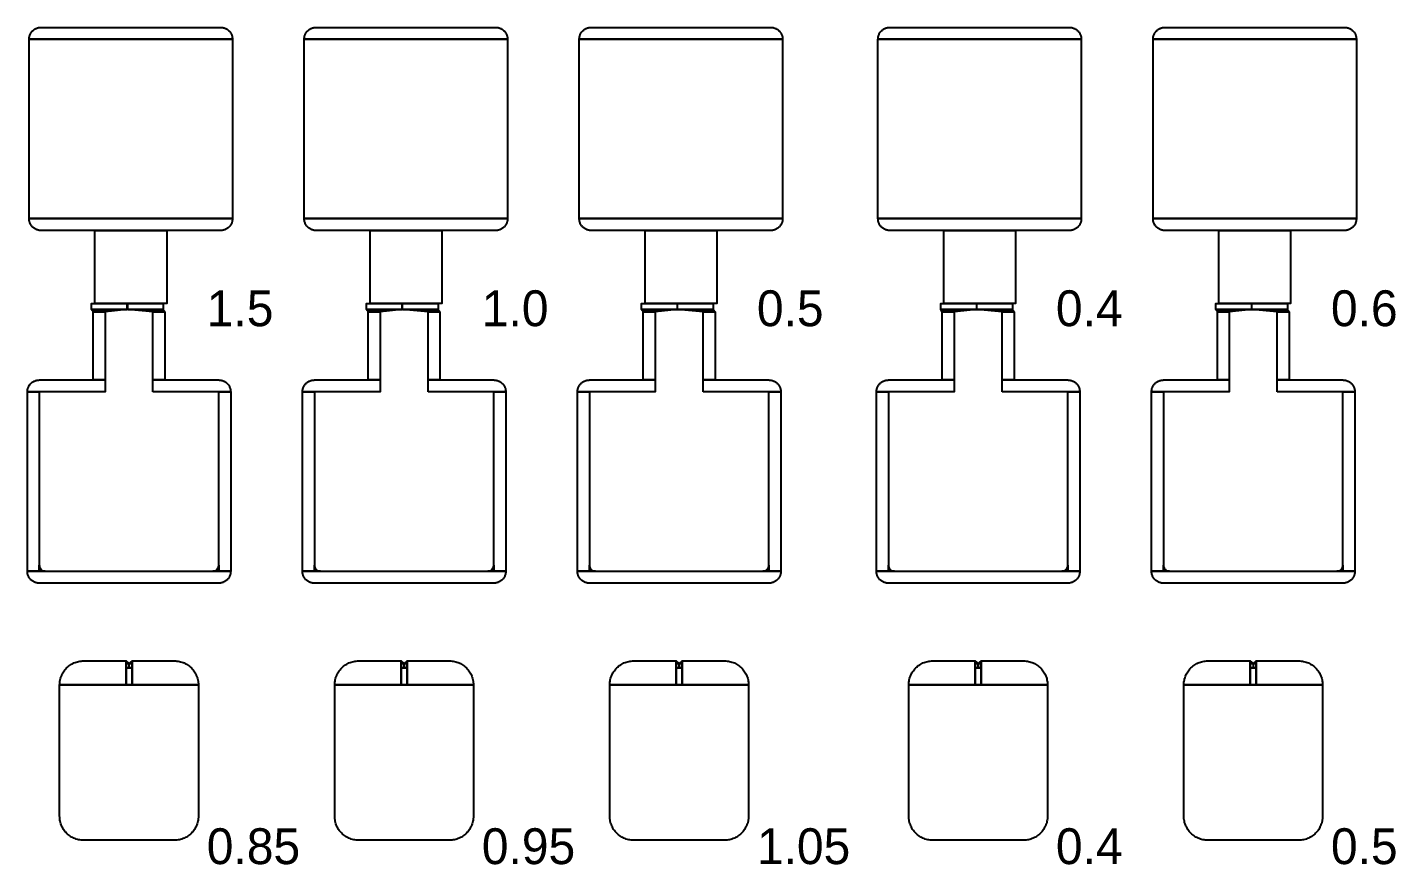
# Model space of a CAD drawing. Extents: x 450 to 6550, y 500 to 6500.
# Drawn here: x 2160 to 4448, y 3559 to 4960 of the extents above; entities that cross this region are included whole.
import ezdxf

# ---------------------------------------------------------------- set-up
doc = ezdxf.new("R2010")
doc.units = 0
doc.layers.add('BASEMETAL', color=3, linetype='CONTINUOUS')
doc.layers.add('MARKERS', color=7, linetype='CONTINUOUS')

msp = doc.modelspace()

# ---------------------------------------------------------------- linework, layer by layer
at = {"layer": 'BASEMETAL'}
for points in [[(2163, 4940), (2163.027, 4941.047), (2163.11, 4942.091), (2163.246, 4943.129), (2163.437, 4944.158), (2163.681, 4945.176), (2163.979, 4946.18), (2164.328, 4947.167), (2164.729, 4948.135), (2165.18, 4949.08), (2165.679, 4950), (2166.227, 4950.893), (2166.82, 4951.756), (2167.457, 4952.586), (2168.137, 4953.383), (2168.858, 4954.142), (2169.617, 4954.863), (2170.414, 4955.543), (2171.244, 4956.18), (2172.107, 4956.773), (2173, 4957.321), (2173.92, 4957.82), (2174.865, 4958.271), (2175.833, 4958.672), (2176.82, 4959.021), (2177.824, 4959.319), (2178.842, 4959.563), (2179.871, 4959.754), (2180.909, 4959.89), (2181.953, 4959.973), (2183, 4960), (2483, 4960), (2484.047, 4959.973), (2485.091, 4959.89), (2486.129, 4959.754), (2487.158, 4959.563), (2488.176, 4959.319), (2489.18, 4959.021), (2490.167, 4958.672), (2491.135, 4958.271), (2492.08, 4957.82), (2493, 4957.321), (2493.893, 4956.773), (2494.756, 4956.18), (2495.586, 4955.543), (2496.383, 4954.863), (2497.142, 4954.142), (2497.863, 4953.383), (2498.543, 4952.586), (2499.18, 4951.756), (2499.773, 4950.893), (2500.321, 4950), (2500.82, 4949.08), (2501.271, 4948.135), (2501.672, 4947.167), (2502.021, 4946.18), (2502.319, 4945.176), (2502.563, 4944.158), (2502.754, 4943.129), (2502.89, 4942.091), (2502.973, 4941.047), (2503, 4940)], [(2623, 4940), (2623.027, 4941.047), (2623.11, 4942.091), (2623.246, 4943.129), (2623.437, 4944.158), (2623.681, 4945.176), (2623.979, 4946.18), (2624.328, 4947.167), (2624.729, 4948.135), (2625.18, 4949.08), (2625.679, 4950), (2626.227, 4950.893), (2626.82, 4951.756), (2627.457, 4952.586), (2628.137, 4953.383), (2628.858, 4954.142), (2629.617, 4954.863), (2630.414, 4955.543), (2631.244, 4956.18), (2632.107, 4956.773), (2633, 4957.321), (2633.92, 4957.82), (2634.865, 4958.271), (2635.833, 4958.672), (2636.82, 4959.021), (2637.824, 4959.319), (2638.842, 4959.563), (2639.871, 4959.754), (2640.909, 4959.89), (2641.953, 4959.973), (2643, 4960), (2943, 4960), (2944.047, 4959.973), (2945.091, 4959.89), (2946.129, 4959.754), (2947.158, 4959.563), (2948.176, 4959.319), (2949.18, 4959.021), (2950.167, 4958.672), (2951.135, 4958.271), (2952.08, 4957.82), (2953, 4957.321), (2953.893, 4956.773), (2954.756, 4956.18), (2955.586, 4955.543), (2956.383, 4954.863), (2957.142, 4954.142), (2957.863, 4953.383), (2958.543, 4952.586), (2959.18, 4951.756), (2959.773, 4950.893), (2960.321, 4950), (2960.82, 4949.08), (2961.271, 4948.135), (2961.672, 4947.167), (2962.021, 4946.18), (2962.319, 4945.176), (2962.563, 4944.158), (2962.754, 4943.129), (2962.89, 4942.091), (2962.973, 4941.047), (2963, 4940)], [(3083, 4940), (3083.027, 4941.047), (3083.11, 4942.091), (3083.246, 4943.129), (3083.437, 4944.158), (3083.681, 4945.176), (3083.979, 4946.18), (3084.328, 4947.167), (3084.729, 4948.135), (3085.18, 4949.08), (3085.679, 4950), (3086.227, 4950.893), (3086.82, 4951.756), (3087.457, 4952.586), (3088.137, 4953.383), (3088.858, 4954.142), (3089.617, 4954.863), (3090.414, 4955.543), (3091.244, 4956.18), (3092.107, 4956.773), (3093, 4957.321), (3093.92, 4957.82), (3094.865, 4958.271), (3095.833, 4958.672), (3096.82, 4959.021), (3097.824, 4959.319), (3098.842, 4959.563), (3099.871, 4959.754), (3100.909, 4959.89), (3101.953, 4959.973), (3103, 4960), (3403, 4960), (3404.047, 4959.973), (3405.091, 4959.89), (3406.129, 4959.754), (3407.158, 4959.563), (3408.176, 4959.319), (3409.18, 4959.021), (3410.167, 4958.672), (3411.135, 4958.271), (3412.08, 4957.82), (3413, 4957.321), (3413.893, 4956.773), (3414.756, 4956.18), (3415.586, 4955.543), (3416.383, 4954.863), (3417.142, 4954.142), (3417.863, 4953.383), (3418.543, 4952.586), (3419.18, 4951.756), (3419.773, 4950.893), (3420.321, 4950), (3420.82, 4949.08), (3421.271, 4948.135), (3421.672, 4947.167), (3422.021, 4946.18), (3422.319, 4945.176), (3422.563, 4944.158), (3422.754, 4943.129), (3422.89, 4942.091), (3422.973, 4941.047), (3423, 4940)], [(3582.5, 4940), (3582.527, 4941.047), (3582.61, 4942.091), (3582.746, 4943.129), (3582.937, 4944.158), (3583.181, 4945.176), (3583.479, 4946.18), (3583.828, 4947.167), (3584.229, 4948.135), (3584.68, 4949.08), (3585.179, 4950), (3585.727, 4950.893), (3586.32, 4951.756), (3586.957, 4952.586), (3587.637, 4953.383), (3588.358, 4954.142), (3589.117, 4954.863), (3589.914, 4955.543), (3590.744, 4956.18), (3591.607, 4956.773), (3592.5, 4957.321), (3593.42, 4957.82), (3594.365, 4958.271), (3595.333, 4958.672), (3596.32, 4959.021), (3597.324, 4959.319), (3598.342, 4959.563), (3599.371, 4959.754), (3600.409, 4959.89), (3601.453, 4959.973), (3602.5, 4960), (3902.5, 4960), (3903.547, 4959.973), (3904.591, 4959.89), (3905.629, 4959.754), (3906.658, 4959.563), (3907.676, 4959.319), (3908.68, 4959.021), (3909.667, 4958.672), (3910.635, 4958.271), (3911.58, 4957.82), (3912.5, 4957.321), (3913.393, 4956.773), (3914.256, 4956.18), (3915.086, 4955.543), (3915.883, 4954.863), (3916.642, 4954.142), (3917.363, 4953.383), (3918.043, 4952.586), (3918.68, 4951.756), (3919.273, 4950.893), (3919.821, 4950), (3920.32, 4949.08), (3920.771, 4948.135), (3921.172, 4947.167), (3921.521, 4946.18), (3921.819, 4945.176), (3922.063, 4944.158), (3922.254, 4943.129), (3922.39, 4942.091), (3922.473, 4941.047), (3922.5, 4940)], [(4042.5, 4940), (4042.527, 4941.047), (4042.61, 4942.091), (4042.746, 4943.129), (4042.937, 4944.158), (4043.181, 4945.176), (4043.479, 4946.18), (4043.828, 4947.167), (4044.229, 4948.135), (4044.68, 4949.08), (4045.179, 4950), (4045.727, 4950.893), (4046.32, 4951.756), (4046.957, 4952.586), (4047.637, 4953.383), (4048.358, 4954.142), (4049.117, 4954.863), (4049.914, 4955.543), (4050.744, 4956.18), (4051.607, 4956.773), (4052.5, 4957.321), (4053.42, 4957.82), (4054.365, 4958.271), (4055.333, 4958.672), (4056.32, 4959.021), (4057.324, 4959.319), (4058.342, 4959.563), (4059.371, 4959.754), (4060.409, 4959.89), (4061.453, 4959.973), (4062.5, 4960), (4362.5, 4960), (4363.547, 4959.973), (4364.591, 4959.89), (4365.629, 4959.754), (4366.658, 4959.563), (4367.676, 4959.319), (4368.68, 4959.021), (4369.667, 4958.672), (4370.635, 4958.271), (4371.58, 4957.82), (4372.5, 4957.321), (4373.393, 4956.773), (4374.256, 4956.18), (4375.086, 4955.543), (4375.883, 4954.863), (4376.642, 4954.142), (4377.363, 4953.383), (4378.043, 4952.586), (4378.68, 4951.756), (4379.273, 4950.893), (4379.821, 4950), (4380.32, 4949.08), (4380.771, 4948.135), (4381.172, 4947.167), (4381.521, 4946.18), (4381.819, 4945.176), (4382.063, 4944.158), (4382.254, 4943.129), (4382.39, 4942.091), (4382.473, 4941.047), (4382.5, 4940)], [(2163, 4640), (2163, 4940), (2503, 4940), (2503, 4640)], [(2623, 4640), (2623, 4940), (2963, 4940), (2963, 4640)], [(3083, 4640), (3083, 4940), (3423, 4940), (3423, 4640)], [(3582.5, 4640), (3582.5, 4940), (3922.5, 4940), (3922.5, 4640)], [(4042.5, 4640), (4042.5, 4940), (4382.5, 4940), (4382.5, 4640)], [(2183, 4620), (2181.953, 4620.027), (2180.909, 4620.11), (2179.871, 4620.246), (2178.842, 4620.437), (2177.824, 4620.681), (2176.82, 4620.979), (2175.833, 4621.328), (2174.865, 4621.729), (2173.92, 4622.18), (2173, 4622.679), (2172.107, 4623.227), (2171.244, 4623.82), (2170.414, 4624.457), (2169.617, 4625.137), (2168.858, 4625.858), (2168.137, 4626.617), (2167.457, 4627.414), (2166.82, 4628.244), (2166.227, 4629.107), (2165.679, 4630), (2165.18, 4630.92), (2164.729, 4631.865), (2164.328, 4632.833), (2163.979, 4633.82), (2163.681, 4634.824), (2163.437, 4635.842), (2163.246, 4636.871), (2163.11, 4637.909), (2163.027, 4638.953), (2163, 4640), (2503, 4640), (2502.973, 4638.953), (2502.89, 4637.909), (2502.754, 4636.871), (2502.563, 4635.842), (2502.319, 4634.824), (2502.021, 4633.82), (2501.672, 4632.833), (2501.271, 4631.865), (2500.82, 4630.92), (2500.321, 4630), (2499.773, 4629.107), (2499.18, 4628.244), (2498.543, 4627.414), (2497.863, 4626.617), (2497.142, 4625.858), (2496.383, 4625.137), (2495.586, 4624.457), (2494.756, 4623.82), (2493.893, 4623.227), (2493, 4622.679), (2492.08, 4622.18), (2491.135, 4621.729), (2490.167, 4621.328), (2489.18, 4620.979), (2488.176, 4620.681), (2487.158, 4620.437), (2486.129, 4620.246), (2485.091, 4620.11), (2484.047, 4620.027), (2483, 4620)], [(2643, 4620), (2641.953, 4620.027), (2640.909, 4620.11), (2639.871, 4620.246), (2638.842, 4620.437), (2637.824, 4620.681), (2636.82, 4620.979), (2635.833, 4621.328), (2634.865, 4621.729), (2633.92, 4622.18), (2633, 4622.679), (2632.107, 4623.227), (2631.244, 4623.82), (2630.414, 4624.457), (2629.617, 4625.137), (2628.858, 4625.858), (2628.137, 4626.617), (2627.457, 4627.414), (2626.82, 4628.244), (2626.227, 4629.107), (2625.679, 4630), (2625.18, 4630.92), (2624.729, 4631.865), (2624.328, 4632.833), (2623.979, 4633.82), (2623.681, 4634.824), (2623.437, 4635.842), (2623.246, 4636.871), (2623.11, 4637.909), (2623.027, 4638.953), (2623, 4640), (2963, 4640), (2962.973, 4638.953), (2962.89, 4637.909), (2962.754, 4636.871), (2962.563, 4635.842), (2962.319, 4634.824), (2962.021, 4633.82), (2961.672, 4632.833), (2961.271, 4631.865), (2960.82, 4630.92), (2960.321, 4630), (2959.773, 4629.107), (2959.18, 4628.244), (2958.543, 4627.414), (2957.863, 4626.617), (2957.142, 4625.858), (2956.383, 4625.137), (2955.586, 4624.457), (2954.756, 4623.82), (2953.893, 4623.227), (2953, 4622.679), (2952.08, 4622.18), (2951.135, 4621.729), (2950.167, 4621.328), (2949.18, 4620.979), (2948.176, 4620.681), (2947.158, 4620.437), (2946.129, 4620.246), (2945.091, 4620.11), (2944.047, 4620.027), (2943, 4620)], [(3103, 4620), (3101.953, 4620.027), (3100.909, 4620.11), (3099.871, 4620.246), (3098.842, 4620.437), (3097.824, 4620.681), (3096.82, 4620.979), (3095.833, 4621.328), (3094.865, 4621.729), (3093.92, 4622.18), (3093, 4622.679), (3092.107, 4623.227), (3091.244, 4623.82), (3090.414, 4624.457), (3089.617, 4625.137), (3088.858, 4625.858), (3088.137, 4626.617), (3087.457, 4627.414), (3086.82, 4628.244), (3086.227, 4629.107), (3085.679, 4630), (3085.18, 4630.92), (3084.729, 4631.865), (3084.328, 4632.833), (3083.979, 4633.82), (3083.681, 4634.824), (3083.437, 4635.842), (3083.246, 4636.871), (3083.11, 4637.909), (3083.027, 4638.953), (3083, 4640), (3423, 4640), (3422.973, 4638.953), (3422.89, 4637.909), (3422.754, 4636.871), (3422.563, 4635.842), (3422.319, 4634.824), (3422.021, 4633.82), (3421.672, 4632.833), (3421.271, 4631.865), (3420.82, 4630.92), (3420.321, 4630), (3419.773, 4629.107), (3419.18, 4628.244), (3418.543, 4627.414), (3417.863, 4626.617), (3417.142, 4625.858), (3416.383, 4625.137), (3415.586, 4624.457), (3414.756, 4623.82), (3413.893, 4623.227), (3413, 4622.679), (3412.08, 4622.18), (3411.135, 4621.729), (3410.167, 4621.328), (3409.18, 4620.979), (3408.176, 4620.681), (3407.158, 4620.437), (3406.129, 4620.246), (3405.091, 4620.11), (3404.047, 4620.027), (3403, 4620)], [(3602.5, 4620), (3601.453, 4620.027), (3600.409, 4620.11), (3599.371, 4620.246), (3598.342, 4620.437), (3597.324, 4620.681), (3596.32, 4620.979), (3595.333, 4621.328), (3594.365, 4621.729), (3593.42, 4622.18), (3592.5, 4622.679), (3591.607, 4623.227), (3590.744, 4623.82), (3589.914, 4624.457), (3589.117, 4625.137), (3588.358, 4625.858), (3587.637, 4626.617), (3586.957, 4627.414), (3586.32, 4628.244), (3585.727, 4629.107), (3585.179, 4630), (3584.68, 4630.92), (3584.229, 4631.865), (3583.828, 4632.833), (3583.479, 4633.82), (3583.181, 4634.824), (3582.937, 4635.842), (3582.746, 4636.871), (3582.61, 4637.909), (3582.527, 4638.953), (3582.5, 4640), (3922.5, 4640), (3922.473, 4638.953), (3922.39, 4637.909), (3922.254, 4636.871), (3922.063, 4635.842), (3921.819, 4634.824), (3921.521, 4633.82), (3921.172, 4632.833), (3920.771, 4631.865), (3920.32, 4630.92), (3919.821, 4630), (3919.273, 4629.107), (3918.68, 4628.244), (3918.043, 4627.414), (3917.363, 4626.617), (3916.642, 4625.858), (3915.883, 4625.137), (3915.086, 4624.457), (3914.256, 4623.82), (3913.393, 4623.227), (3912.5, 4622.679), (3911.58, 4622.18), (3910.635, 4621.729), (3909.667, 4621.328), (3908.68, 4620.979), (3907.676, 4620.681), (3906.658, 4620.437), (3905.629, 4620.246), (3904.591, 4620.11), (3903.547, 4620.027), (3902.5, 4620)], [(4062.5, 4620), (4061.453, 4620.027), (4060.409, 4620.11), (4059.371, 4620.246), (4058.342, 4620.437), (4057.324, 4620.681), (4056.32, 4620.979), (4055.333, 4621.328), (4054.365, 4621.729), (4053.42, 4622.18), (4052.5, 4622.679), (4051.607, 4623.227), (4050.744, 4623.82), (4049.914, 4624.457), (4049.117, 4625.137), (4048.358, 4625.858), (4047.637, 4626.617), (4046.957, 4627.414), (4046.32, 4628.244), (4045.727, 4629.107), (4045.179, 4630), (4044.68, 4630.92), (4044.229, 4631.865), (4043.828, 4632.833), (4043.479, 4633.82), (4043.181, 4634.824), (4042.937, 4635.842), (4042.746, 4636.871), (4042.61, 4637.909), (4042.527, 4638.953), (4042.5, 4640), (4382.5, 4640), (4382.473, 4638.953), (4382.39, 4637.909), (4382.254, 4636.871), (4382.063, 4635.842), (4381.819, 4634.824), (4381.521, 4633.82), (4381.172, 4632.833), (4380.771, 4631.865), (4380.32, 4630.92), (4379.821, 4630), (4379.273, 4629.107), (4378.68, 4628.244), (4378.043, 4627.414), (4377.363, 4626.617), (4376.642, 4625.858), (4375.883, 4625.137), (4375.086, 4624.457), (4374.256, 4623.82), (4373.393, 4623.227), (4372.5, 4622.679), (4371.58, 4622.18), (4370.635, 4621.729), (4369.667, 4621.328), (4368.68, 4620.979), (4367.676, 4620.681), (4366.658, 4620.437), (4365.629, 4620.246), (4364.591, 4620.11), (4363.547, 4620.027), (4362.5, 4620)], [(2273, 4498), (2273, 4620), (2393, 4620), (2393, 4498)], [(2733, 4498), (2733, 4620), (2853, 4620), (2853, 4498)], [(3193, 4498), (3193, 4620), (3313, 4620), (3313, 4498)], [(3692.5, 4498), (3692.5, 4620), (3812.5, 4620), (3812.5, 4498)], [(4152.5, 4498), (4152.5, 4620), (4272.5, 4620), (4272.5, 4498)], [(2267, 4488), (2267, 4498), (2326.25, 4498), (2326.25, 4488)], [(2270, 4484), (2267, 4488), (2326.25, 4488), (2290, 4484)], [(2327.75, 4488), (2327.75, 4498), (2387, 4498), (2387, 4488)], [(2370, 4484), (2327.75, 4488), (2387, 4488), (2390, 4484)], [(2727, 4488), (2727, 4498), (2786.5, 4498), (2786.5, 4488)], [(2730, 4484), (2727, 4488), (2786.5, 4488), (2750, 4484)], [(2787.5, 4488), (2787.5, 4498), (2847, 4498), (2847, 4488)], [(2830, 4484), (2787.5, 4488), (2847, 4488), (2850, 4484)], [(3187, 4488), (3187, 4498), (3246.75, 4498), (3246.75, 4488)], [(3190, 4484), (3187, 4488), (3246.75, 4488), (3210, 4484)], [(3247.25, 4488), (3247.25, 4498), (3307, 4498), (3307, 4488)], [(3290, 4484), (3247.25, 4488), (3307, 4488), (3310, 4484)], [(3687.5, 4488), (3687.5, 4498), (3747.3, 4498), (3747.3, 4488)], [(3690, 4484), (3687.5, 4488), (3747.3, 4488), (3710, 4484)], [(3747.7, 4488), (3747.7, 4498), (3807.5, 4498), (3807.5, 4488)], [(3790, 4484), (3747.7, 4488), (3807.5, 4488), (3810, 4484)], [(4147.5, 4488), (4147.5, 4498), (4207.2, 4498), (4207.2, 4488)], [(4150, 4484), (4147.5, 4488), (4207.2, 4488), (4170, 4484)], [(4207.8, 4488), (4207.8, 4498), (4267.5, 4498), (4267.5, 4488)], [(4250, 4484), (4207.8, 4488), (4267.5, 4488), (4270, 4484)], [(2270, 4370), (2270, 4484), (2290, 4484), (2290, 4370)], [(2370, 4370), (2370, 4484), (2390, 4484), (2390, 4370)], [(2730, 4370), (2730, 4484), (2750, 4484), (2750, 4370)], [(2830, 4370), (2830, 4484), (2850, 4484), (2850, 4370)], [(3190, 4370), (3190, 4484), (3210, 4484), (3210, 4370)], [(3290, 4370), (3290, 4484), (3310, 4484), (3310, 4370)], [(3690, 4370), (3690, 4484), (3710, 4484), (3710, 4370)], [(3790, 4370), (3790, 4484), (3810, 4484), (3810, 4370)], [(4150, 4370), (4150, 4484), (4170, 4484), (4170, 4370)], [(4250, 4370), (4250, 4484), (4270, 4484), (4270, 4370)], [(2160, 4350), (2160.027, 4351.047), (2160.11, 4352.091), (2160.246, 4353.129), (2160.437, 4354.158), (2160.681, 4355.176), (2160.979, 4356.18), (2161.328, 4357.167), (2161.729, 4358.135), (2162.18, 4359.08), (2162.679, 4360), (2163.227, 4360.893), (2163.82, 4361.756), (2164.457, 4362.586), (2165.137, 4363.383), (2165.858, 4364.142), (2166.617, 4364.863), (2167.414, 4365.543), (2168.244, 4366.18), (2169.107, 4366.773), (2170, 4367.321), (2170.92, 4367.82), (2171.865, 4368.271), (2172.833, 4368.672), (2173.82, 4369.021), (2174.824, 4369.319), (2175.842, 4369.563), (2176.871, 4369.754), (2177.909, 4369.89), (2178.953, 4369.973), (2180, 4370), (2290, 4370), (2290, 4350)], [(2160, 4050), (2160, 4350), (2180, 4350), (2180, 4050)], [(2370, 4350), (2370, 4370), (2480, 4370), (2481.047, 4369.973), (2482.091, 4369.89), (2483.129, 4369.754), (2484.158, 4369.563), (2485.176, 4369.319), (2486.18, 4369.021), (2487.167, 4368.672), (2488.135, 4368.271), (2489.08, 4367.82), (2490, 4367.321), (2490.893, 4366.773), (2491.756, 4366.18), (2492.586, 4365.543), (2493.383, 4364.863), (2494.142, 4364.142), (2494.863, 4363.383), (2495.543, 4362.586), (2496.18, 4361.756), (2496.773, 4360.893), (2497.321, 4360), (2497.82, 4359.08), (2498.271, 4358.135), (2498.672, 4357.167), (2499.021, 4356.18), (2499.319, 4355.176), (2499.563, 4354.158), (2499.754, 4353.129), (2499.89, 4352.091), (2499.973, 4351.047), (2500, 4350)], [(2480, 4050), (2480, 4350), (2500, 4350), (2500, 4050)], [(2620, 4350), (2620.027, 4351.047), (2620.11, 4352.091), (2620.246, 4353.129), (2620.437, 4354.158), (2620.681, 4355.176), (2620.979, 4356.18), (2621.328, 4357.167), (2621.729, 4358.135), (2622.18, 4359.08), (2622.679, 4360), (2623.227, 4360.893), (2623.82, 4361.756), (2624.457, 4362.586), (2625.137, 4363.383), (2625.858, 4364.142), (2626.617, 4364.863), (2627.414, 4365.543), (2628.244, 4366.18), (2629.107, 4366.773), (2630, 4367.321), (2630.92, 4367.82), (2631.865, 4368.271), (2632.833, 4368.672), (2633.82, 4369.021), (2634.824, 4369.319), (2635.842, 4369.563), (2636.871, 4369.754), (2637.909, 4369.89), (2638.953, 4369.973), (2640, 4370), (2750, 4370), (2750, 4350)], [(2620, 4050), (2620, 4350), (2640, 4350), (2640, 4050)], [(2830, 4350), (2830, 4370), (2940, 4370), (2941.047, 4369.973), (2942.091, 4369.89), (2943.129, 4369.754), (2944.158, 4369.563), (2945.176, 4369.319), (2946.18, 4369.021), (2947.167, 4368.672), (2948.135, 4368.271), (2949.08, 4367.82), (2950, 4367.321), (2950.893, 4366.773), (2951.756, 4366.18), (2952.586, 4365.543), (2953.383, 4364.863), (2954.142, 4364.142), (2954.863, 4363.383), (2955.543, 4362.586), (2956.18, 4361.756), (2956.773, 4360.893), (2957.321, 4360), (2957.82, 4359.08), (2958.271, 4358.135), (2958.672, 4357.167), (2959.021, 4356.18), (2959.319, 4355.176), (2959.563, 4354.158), (2959.754, 4353.129), (2959.89, 4352.091), (2959.973, 4351.047), (2960, 4350)], [(2940, 4050), (2940, 4350), (2960, 4350), (2960, 4050)], [(3080, 4350), (3080.027, 4351.047), (3080.11, 4352.091), (3080.246, 4353.129), (3080.437, 4354.158), (3080.681, 4355.176), (3080.979, 4356.18), (3081.328, 4357.167), (3081.729, 4358.135), (3082.18, 4359.08), (3082.679, 4360), (3083.227, 4360.893), (3083.82, 4361.756), (3084.457, 4362.586), (3085.137, 4363.383), (3085.858, 4364.142), (3086.617, 4364.863), (3087.414, 4365.543), (3088.244, 4366.18), (3089.107, 4366.773), (3090, 4367.321), (3090.92, 4367.82), (3091.865, 4368.271), (3092.833, 4368.672), (3093.82, 4369.021), (3094.824, 4369.319), (3095.842, 4369.563), (3096.871, 4369.754), (3097.909, 4369.89), (3098.953, 4369.973), (3100, 4370), (3210, 4370), (3210, 4350)], [(3080, 4050), (3080, 4350), (3100, 4350), (3100, 4050)], [(3290, 4350), (3290, 4370), (3400, 4370), (3401.047, 4369.973), (3402.091, 4369.89), (3403.129, 4369.754), (3404.158, 4369.563), (3405.176, 4369.319), (3406.18, 4369.021), (3407.167, 4368.672), (3408.135, 4368.271), (3409.08, 4367.82), (3410, 4367.321), (3410.893, 4366.773), (3411.756, 4366.18), (3412.586, 4365.543), (3413.383, 4364.863), (3414.142, 4364.142), (3414.863, 4363.383), (3415.543, 4362.586), (3416.18, 4361.756), (3416.773, 4360.893), (3417.321, 4360), (3417.82, 4359.08), (3418.271, 4358.135), (3418.672, 4357.167), (3419.021, 4356.18), (3419.319, 4355.176), (3419.563, 4354.158), (3419.754, 4353.129), (3419.89, 4352.091), (3419.973, 4351.047), (3420, 4350)], [(3400, 4050), (3400, 4350), (3420, 4350), (3420, 4050)], [(3580, 4350), (3580.027, 4351.047), (3580.11, 4352.091), (3580.246, 4353.129), (3580.437, 4354.158), (3580.681, 4355.176), (3580.979, 4356.18), (3581.328, 4357.167), (3581.729, 4358.135), (3582.18, 4359.08), (3582.679, 4360), (3583.227, 4360.893), (3583.82, 4361.756), (3584.457, 4362.586), (3585.137, 4363.383), (3585.858, 4364.142), (3586.617, 4364.863), (3587.414, 4365.543), (3588.244, 4366.18), (3589.107, 4366.773), (3590, 4367.321), (3590.92, 4367.82), (3591.865, 4368.271), (3592.833, 4368.672), (3593.82, 4369.021), (3594.824, 4369.319), (3595.842, 4369.563), (3596.871, 4369.754), (3597.909, 4369.89), (3598.953, 4369.973), (3600, 4370), (3710, 4370), (3710, 4350)], [(3580, 4050), (3580, 4350), (3600, 4350), (3600, 4050)], [(3790, 4350), (3790, 4370), (3900, 4370), (3901.047, 4369.973), (3902.091, 4369.89), (3903.129, 4369.754), (3904.158, 4369.563), (3905.176, 4369.319), (3906.18, 4369.021), (3907.167, 4368.672), (3908.135, 4368.271), (3909.08, 4367.82), (3910, 4367.321), (3910.893, 4366.773), (3911.756, 4366.18), (3912.586, 4365.543), (3913.383, 4364.863), (3914.142, 4364.142), (3914.863, 4363.383), (3915.543, 4362.586), (3916.18, 4361.756), (3916.773, 4360.893), (3917.321, 4360), (3917.82, 4359.08), (3918.271, 4358.135), (3918.672, 4357.167), (3919.021, 4356.18), (3919.319, 4355.176), (3919.563, 4354.158), (3919.754, 4353.129), (3919.89, 4352.091), (3919.973, 4351.047), (3920, 4350)], [(3900, 4050), (3900, 4350), (3920, 4350), (3920, 4050)], [(4040, 4350), (4040.027, 4351.047), (4040.11, 4352.091), (4040.246, 4353.129), (4040.437, 4354.158), (4040.681, 4355.176), (4040.979, 4356.18), (4041.328, 4357.167), (4041.729, 4358.135), (4042.18, 4359.08), (4042.679, 4360), (4043.227, 4360.893), (4043.82, 4361.756), (4044.457, 4362.586), (4045.137, 4363.383), (4045.858, 4364.142), (4046.617, 4364.863), (4047.414, 4365.543), (4048.244, 4366.18), (4049.107, 4366.773), (4050, 4367.321), (4050.92, 4367.82), (4051.865, 4368.271), (4052.833, 4368.672), (4053.82, 4369.021), (4054.824, 4369.319), (4055.842, 4369.563), (4056.871, 4369.754), (4057.909, 4369.89), (4058.953, 4369.973), (4060, 4370), (4170, 4370), (4170, 4350)], [(4040, 4050), (4040, 4350), (4060, 4350), (4060, 4050)], [(4250, 4350), (4250, 4370), (4360, 4370), (4361.047, 4369.973), (4362.091, 4369.89), (4363.129, 4369.754), (4364.158, 4369.563), (4365.176, 4369.319), (4366.18, 4369.021), (4367.167, 4368.672), (4368.135, 4368.271), (4369.08, 4367.82), (4370, 4367.321), (4370.893, 4366.773), (4371.756, 4366.18), (4372.586, 4365.543), (4373.383, 4364.863), (4374.142, 4364.142), (4374.863, 4363.383), (4375.543, 4362.586), (4376.18, 4361.756), (4376.773, 4360.893), (4377.321, 4360), (4377.82, 4359.08), (4378.271, 4358.135), (4378.672, 4357.167), (4379.021, 4356.18), (4379.319, 4355.176), (4379.563, 4354.158), (4379.754, 4353.129), (4379.89, 4352.091), (4379.973, 4351.047), (4380, 4350)], [(4360, 4050), (4360, 4350), (4380, 4350), (4380, 4050)], [(2180, 4050), (2180, 4060), (2180.055, 4058.955), (2180.219, 4057.921), (2180.489, 4056.91), (2180.865, 4055.933), (2181.34, 4055), (2181.91, 4054.122), (2182.569, 4053.309), (2183.309, 4052.569), (2184.122, 4051.91), (2185, 4051.34), (2185.933, 4050.865), (2186.91, 4050.489), (2187.921, 4050.219), (2188.955, 4050.055), (2190, 4050)], [(2470, 4050), (2471.045, 4050.055), (2472.079, 4050.219), (2473.09, 4050.489), (2474.067, 4050.865), (2475, 4051.34), (2475.878, 4051.91), (2476.691, 4052.569), (2477.431, 4053.309), (2478.09, 4054.122), (2478.66, 4055), (2479.135, 4055.933), (2479.511, 4056.91), (2479.781, 4057.921), (2479.945, 4058.955), (2480, 4060), (2480, 4050)], [(2640, 4050), (2640, 4060), (2640.055, 4058.955), (2640.219, 4057.921), (2640.489, 4056.91), (2640.865, 4055.933), (2641.34, 4055), (2641.91, 4054.122), (2642.569, 4053.309), (2643.309, 4052.569), (2644.122, 4051.91), (2645, 4051.34), (2645.933, 4050.865), (2646.91, 4050.489), (2647.921, 4050.219), (2648.955, 4050.055), (2650, 4050)], [(2930, 4050), (2931.045, 4050.055), (2932.079, 4050.219), (2933.09, 4050.489), (2934.067, 4050.865), (2935, 4051.34), (2935.878, 4051.91), (2936.691, 4052.569), (2937.431, 4053.309), (2938.09, 4054.122), (2938.66, 4055), (2939.135, 4055.933), (2939.511, 4056.91), (2939.781, 4057.921), (2939.945, 4058.955), (2940, 4060), (2940, 4050)], [(3100, 4050), (3100, 4060), (3100.055, 4058.955), (3100.219, 4057.921), (3100.489, 4056.91), (3100.865, 4055.933), (3101.34, 4055), (3101.91, 4054.122), (3102.569, 4053.309), (3103.309, 4052.569), (3104.122, 4051.91), (3105, 4051.34), (3105.933, 4050.865), (3106.91, 4050.489), (3107.921, 4050.219), (3108.955, 4050.055), (3110, 4050)], [(3390, 4050), (3391.045, 4050.055), (3392.079, 4050.219), (3393.09, 4050.489), (3394.067, 4050.865), (3395, 4051.34), (3395.878, 4051.91), (3396.691, 4052.569), (3397.431, 4053.309), (3398.09, 4054.122), (3398.66, 4055), (3399.135, 4055.933), (3399.511, 4056.91), (3399.781, 4057.921), (3399.945, 4058.955), (3400, 4060), (3400, 4050)], [(3600, 4050), (3600, 4060), (3600.055, 4058.955), (3600.219, 4057.921), (3600.489, 4056.91), (3600.865, 4055.933), (3601.34, 4055), (3601.91, 4054.122), (3602.569, 4053.309), (3603.309, 4052.569), (3604.122, 4051.91), (3605, 4051.34), (3605.933, 4050.865), (3606.91, 4050.489), (3607.921, 4050.219), (3608.955, 4050.055), (3610, 4050)], [(3890, 4050), (3891.045, 4050.055), (3892.079, 4050.219), (3893.09, 4050.489), (3894.067, 4050.865), (3895, 4051.34), (3895.878, 4051.91), (3896.691, 4052.569), (3897.431, 4053.309), (3898.09, 4054.122), (3898.66, 4055), (3899.135, 4055.933), (3899.511, 4056.91), (3899.781, 4057.921), (3899.945, 4058.955), (3900, 4060), (3900, 4050)], [(4060, 4050), (4060, 4060), (4060.055, 4058.955), (4060.219, 4057.921), (4060.489, 4056.91), (4060.865, 4055.933), (4061.34, 4055), (4061.91, 4054.122), (4062.569, 4053.309), (4063.309, 4052.569), (4064.122, 4051.91), (4065, 4051.34), (4065.933, 4050.865), (4066.91, 4050.489), (4067.921, 4050.219), (4068.955, 4050.055), (4070, 4050)], [(4350, 4050), (4351.045, 4050.055), (4352.079, 4050.219), (4353.09, 4050.489), (4354.067, 4050.865), (4355, 4051.34), (4355.878, 4051.91), (4356.691, 4052.569), (4357.431, 4053.309), (4358.09, 4054.122), (4358.66, 4055), (4359.135, 4055.933), (4359.511, 4056.91), (4359.781, 4057.921), (4359.945, 4058.955), (4360, 4060), (4360, 4050)], [(2180, 4030), (2178.953, 4030.027), (2177.909, 4030.11), (2176.871, 4030.246), (2175.842, 4030.437), (2174.824, 4030.681), (2173.82, 4030.979), (2172.833, 4031.328), (2171.865, 4031.729), (2170.92, 4032.18), (2170, 4032.679), (2169.107, 4033.227), (2168.244, 4033.82), (2167.414, 4034.457), (2166.617, 4035.137), (2165.858, 4035.858), (2165.137, 4036.617), (2164.457, 4037.414), (2163.82, 4038.244), (2163.227, 4039.107), (2162.679, 4040), (2162.18, 4040.92), (2161.729, 4041.865), (2161.328, 4042.833), (2160.979, 4043.82), (2160.681, 4044.824), (2160.437, 4045.842), (2160.246, 4046.871), (2160.11, 4047.909), (2160.027, 4048.953), (2160, 4050), (2500, 4050), (2499.973, 4048.953), (2499.89, 4047.909), (2499.754, 4046.871), (2499.563, 4045.842), (2499.319, 4044.824), (2499.021, 4043.82), (2498.672, 4042.833), (2498.271, 4041.865), (2497.82, 4040.92), (2497.321, 4040), (2496.773, 4039.107), (2496.18, 4038.244), (2495.543, 4037.414), (2494.863, 4036.617), (2494.142, 4035.858), (2493.383, 4035.137), (2492.586, 4034.457), (2491.756, 4033.82), (2490.893, 4033.227), (2490, 4032.679), (2489.08, 4032.18), (2488.135, 4031.729), (2487.167, 4031.328), (2486.18, 4030.979), (2485.176, 4030.681), (2484.158, 4030.437), (2483.129, 4030.246), (2482.091, 4030.11), (2481.047, 4030.027), (2480, 4030)], [(2640, 4030), (2638.953, 4030.027), (2637.909, 4030.11), (2636.871, 4030.246), (2635.842, 4030.437), (2634.824, 4030.681), (2633.82, 4030.979), (2632.833, 4031.328), (2631.865, 4031.729), (2630.92, 4032.18), (2630, 4032.679), (2629.107, 4033.227), (2628.244, 4033.82), (2627.414, 4034.457), (2626.617, 4035.137), (2625.858, 4035.858), (2625.137, 4036.617), (2624.457, 4037.414), (2623.82, 4038.244), (2623.227, 4039.107), (2622.679, 4040), (2622.18, 4040.92), (2621.729, 4041.865), (2621.328, 4042.833), (2620.979, 4043.82), (2620.681, 4044.824), (2620.437, 4045.842), (2620.246, 4046.871), (2620.11, 4047.909), (2620.027, 4048.953), (2620, 4050), (2960, 4050), (2959.973, 4048.953), (2959.89, 4047.909), (2959.754, 4046.871), (2959.563, 4045.842), (2959.319, 4044.824), (2959.021, 4043.82), (2958.672, 4042.833), (2958.271, 4041.865), (2957.82, 4040.92), (2957.321, 4040), (2956.773, 4039.107), (2956.18, 4038.244), (2955.543, 4037.414), (2954.863, 4036.617), (2954.142, 4035.858), (2953.383, 4035.137), (2952.586, 4034.457), (2951.756, 4033.82), (2950.893, 4033.227), (2950, 4032.679), (2949.08, 4032.18), (2948.135, 4031.729), (2947.167, 4031.328), (2946.18, 4030.979), (2945.176, 4030.681), (2944.158, 4030.437), (2943.129, 4030.246), (2942.091, 4030.11), (2941.047, 4030.027), (2940, 4030)], [(3100, 4030), (3098.953, 4030.027), (3097.909, 4030.11), (3096.871, 4030.246), (3095.842, 4030.437), (3094.824, 4030.681), (3093.82, 4030.979), (3092.833, 4031.328), (3091.865, 4031.729), (3090.92, 4032.18), (3090, 4032.679), (3089.107, 4033.227), (3088.244, 4033.82), (3087.414, 4034.457), (3086.617, 4035.137), (3085.858, 4035.858), (3085.137, 4036.617), (3084.457, 4037.414), (3083.82, 4038.244), (3083.227, 4039.107), (3082.679, 4040), (3082.18, 4040.92), (3081.729, 4041.865), (3081.328, 4042.833), (3080.979, 4043.82), (3080.681, 4044.824), (3080.437, 4045.842), (3080.246, 4046.871), (3080.11, 4047.909), (3080.027, 4048.953), (3080, 4050), (3420, 4050), (3419.973, 4048.953), (3419.89, 4047.909), (3419.754, 4046.871), (3419.563, 4045.842), (3419.319, 4044.824), (3419.021, 4043.82), (3418.672, 4042.833), (3418.271, 4041.865), (3417.82, 4040.92), (3417.321, 4040), (3416.773, 4039.107), (3416.18, 4038.244), (3415.543, 4037.414), (3414.863, 4036.617), (3414.142, 4035.858), (3413.383, 4035.137), (3412.586, 4034.457), (3411.756, 4033.82), (3410.893, 4033.227), (3410, 4032.679), (3409.08, 4032.18), (3408.135, 4031.729), (3407.167, 4031.328), (3406.18, 4030.979), (3405.176, 4030.681), (3404.158, 4030.437), (3403.129, 4030.246), (3402.091, 4030.11), (3401.047, 4030.027), (3400, 4030)], [(3600, 4030), (3598.953, 4030.027), (3597.909, 4030.11), (3596.871, 4030.246), (3595.842, 4030.437), (3594.824, 4030.681), (3593.82, 4030.979), (3592.833, 4031.328), (3591.865, 4031.729), (3590.92, 4032.18), (3590, 4032.679), (3589.107, 4033.227), (3588.244, 4033.82), (3587.414, 4034.457), (3586.617, 4035.137), (3585.858, 4035.858), (3585.137, 4036.617), (3584.457, 4037.414), (3583.82, 4038.244), (3583.227, 4039.107), (3582.679, 4040), (3582.18, 4040.92), (3581.729, 4041.865), (3581.328, 4042.833), (3580.979, 4043.82), (3580.681, 4044.824), (3580.437, 4045.842), (3580.246, 4046.871), (3580.11, 4047.909), (3580.027, 4048.953), (3580, 4050), (3920, 4050), (3919.973, 4048.953), (3919.89, 4047.909), (3919.754, 4046.871), (3919.563, 4045.842), (3919.319, 4044.824), (3919.021, 4043.82), (3918.672, 4042.833), (3918.271, 4041.865), (3917.82, 4040.92), (3917.321, 4040), (3916.773, 4039.107), (3916.18, 4038.244), (3915.543, 4037.414), (3914.863, 4036.617), (3914.142, 4035.858), (3913.383, 4035.137), (3912.586, 4034.457), (3911.756, 4033.82), (3910.893, 4033.227), (3910, 4032.679), (3909.08, 4032.18), (3908.135, 4031.729), (3907.167, 4031.328), (3906.18, 4030.979), (3905.176, 4030.681), (3904.158, 4030.437), (3903.129, 4030.246), (3902.091, 4030.11), (3901.047, 4030.027), (3900, 4030)], [(4060, 4030), (4058.953, 4030.027), (4057.909, 4030.11), (4056.871, 4030.246), (4055.842, 4030.437), (4054.824, 4030.681), (4053.82, 4030.979), (4052.833, 4031.328), (4051.865, 4031.729), (4050.92, 4032.18), (4050, 4032.679), (4049.107, 4033.227), (4048.244, 4033.82), (4047.414, 4034.457), (4046.617, 4035.137), (4045.858, 4035.858), (4045.137, 4036.617), (4044.457, 4037.414), (4043.82, 4038.244), (4043.227, 4039.107), (4042.679, 4040), (4042.18, 4040.92), (4041.729, 4041.865), (4041.328, 4042.833), (4040.979, 4043.82), (4040.681, 4044.824), (4040.437, 4045.842), (4040.246, 4046.871), (4040.11, 4047.909), (4040.027, 4048.953), (4040, 4050), (4380, 4050), (4379.973, 4048.953), (4379.89, 4047.909), (4379.754, 4046.871), (4379.563, 4045.842), (4379.319, 4044.824), (4379.021, 4043.82), (4378.672, 4042.833), (4378.271, 4041.865), (4377.82, 4040.92), (4377.321, 4040), (4376.773, 4039.107), (4376.18, 4038.244), (4375.543, 4037.414), (4374.863, 4036.617), (4374.142, 4035.858), (4373.383, 4035.137), (4372.586, 4034.457), (4371.756, 4033.82), (4370.893, 4033.227), (4370, 4032.679), (4369.08, 4032.18), (4368.135, 4031.729), (4367.167, 4031.328), (4366.18, 4030.979), (4365.176, 4030.681), (4364.158, 4030.437), (4363.129, 4030.246), (4362.091, 4030.11), (4361.047, 4030.027), (4360, 4030)], [(2214, 3860), (2214.055, 3862.093), (2214.219, 3864.181), (2214.492, 3866.257), (2214.874, 3868.316), (2215.363, 3870.353), (2215.958, 3872.361), (2216.657, 3874.335), (2217.458, 3876.269), (2218.36, 3878.16), (2219.359, 3880), (2220.453, 3881.786), (2221.639, 3883.511), (2222.914, 3885.173), (2224.274, 3886.765), (2225.716, 3888.284), (2227.235, 3889.726), (2228.827, 3891.086), (2230.489, 3892.361), (2232.214, 3893.547), (2234, 3894.641), (2235.84, 3895.64), (2237.731, 3896.542), (2239.665, 3897.343), (2241.639, 3898.042), (2243.647, 3898.637), (2245.684, 3899.126), (2247.743, 3899.508), (2249.819, 3899.781), (2251.907, 3899.945), (2254, 3900), (2325, 3900), (2325, 3860)], [(2325, 3895.5), (2325, 3899.5), (2329.575, 3895.5)], [(2325, 3888.5), (2325, 3895.5), (2329.575, 3895.5), (2329.575, 3888.5)], [(2330.425, 3895.5), (2335, 3899.5), (2335, 3895.5)], [(2330.425, 3888.5), (2330.425, 3895.5), (2335, 3895.5), (2335, 3888.5)], [(2335, 3860), (2335, 3900), (2406, 3900), (2408.093, 3899.945), (2410.181, 3899.781), (2412.257, 3899.508), (2414.316, 3899.126), (2416.353, 3898.637), (2418.361, 3898.042), (2420.335, 3897.343), (2422.269, 3896.542), (2424.16, 3895.64), (2426, 3894.641), (2427.786, 3893.547), (2429.511, 3892.361), (2431.173, 3891.086), (2432.765, 3889.726), (2434.284, 3888.284), (2435.726, 3886.765), (2437.086, 3885.173), (2438.361, 3883.511), (2439.547, 3881.786), (2440.641, 3880), (2441.64, 3878.16), (2442.542, 3876.269), (2443.343, 3874.335), (2444.042, 3872.361), (2444.637, 3870.353), (2445.126, 3868.316), (2445.508, 3866.257), (2445.781, 3864.181), (2445.945, 3862.093), (2446, 3860)], [(2674, 3860), (2674.055, 3862.093), (2674.219, 3864.181), (2674.492, 3866.257), (2674.874, 3868.316), (2675.363, 3870.353), (2675.958, 3872.361), (2676.657, 3874.335), (2677.458, 3876.269), (2678.36, 3878.16), (2679.359, 3880), (2680.453, 3881.786), (2681.639, 3883.511), (2682.914, 3885.173), (2684.274, 3886.765), (2685.716, 3888.284), (2687.235, 3889.726), (2688.827, 3891.086), (2690.489, 3892.361), (2692.214, 3893.547), (2694, 3894.641), (2695.84, 3895.64), (2697.731, 3896.542), (2699.665, 3897.343), (2701.639, 3898.042), (2703.647, 3898.637), (2705.684, 3899.126), (2707.743, 3899.508), (2709.819, 3899.781), (2711.907, 3899.945), (2714, 3900), (2785, 3900), (2785, 3860)], [(2785, 3895.5), (2785, 3899.5), (2789.525, 3895.5)], [(2785, 3888.5), (2785, 3895.5), (2789.525, 3895.5), (2789.525, 3888.5)], [(2790.475, 3895.5), (2795, 3899.5), (2795, 3895.5)], [(2790.475, 3888.5), (2790.475, 3895.5), (2795, 3895.5), (2795, 3888.5)], [(2795, 3860), (2795, 3900), (2866, 3900), (2868.093, 3899.945), (2870.181, 3899.781), (2872.257, 3899.508), (2874.316, 3899.126), (2876.353, 3898.637), (2878.361, 3898.042), (2880.335, 3897.343), (2882.269, 3896.542), (2884.16, 3895.64), (2886, 3894.641), (2887.786, 3893.547), (2889.511, 3892.361), (2891.173, 3891.086), (2892.765, 3889.726), (2894.284, 3888.284), (2895.726, 3886.765), (2897.086, 3885.173), (2898.361, 3883.511), (2899.547, 3881.786), (2900.641, 3880), (2901.64, 3878.16), (2902.542, 3876.269), (2903.343, 3874.335), (2904.042, 3872.361), (2904.637, 3870.353), (2905.126, 3868.316), (2905.508, 3866.257), (2905.781, 3864.181), (2905.945, 3862.093), (2906, 3860)], [(3134, 3860), (3134.055, 3862.093), (3134.219, 3864.181), (3134.492, 3866.257), (3134.874, 3868.316), (3135.363, 3870.353), (3135.958, 3872.361), (3136.657, 3874.335), (3137.458, 3876.269), (3138.36, 3878.16), (3139.359, 3880), (3140.453, 3881.786), (3141.639, 3883.511), (3142.914, 3885.173), (3144.274, 3886.765), (3145.716, 3888.284), (3147.235, 3889.726), (3148.827, 3891.086), (3150.489, 3892.361), (3152.214, 3893.547), (3154, 3894.641), (3155.84, 3895.64), (3157.731, 3896.542), (3159.665, 3897.343), (3161.639, 3898.042), (3163.647, 3898.637), (3165.684, 3899.126), (3167.743, 3899.508), (3169.819, 3899.781), (3171.907, 3899.945), (3174, 3900), (3245, 3900), (3245, 3860)], [(3245, 3895.5), (3245, 3899.5), (3249.475, 3895.5)], [(3245, 3888.5), (3245, 3895.5), (3249.475, 3895.5), (3249.475, 3888.5)], [(3250.525, 3895.5), (3255, 3899.5), (3255, 3895.5)], [(3250.525, 3888.5), (3250.525, 3895.5), (3255, 3895.5), (3255, 3888.5)], [(3255, 3860), (3255, 3900), (3326, 3900), (3328.093, 3899.945), (3330.181, 3899.781), (3332.257, 3899.508), (3334.316, 3899.126), (3336.353, 3898.637), (3338.361, 3898.042), (3340.335, 3897.343), (3342.269, 3896.542), (3344.16, 3895.64), (3346, 3894.641), (3347.786, 3893.547), (3349.511, 3892.361), (3351.173, 3891.086), (3352.765, 3889.726), (3354.284, 3888.284), (3355.726, 3886.765), (3357.086, 3885.173), (3358.361, 3883.511), (3359.547, 3881.786), (3360.641, 3880), (3361.64, 3878.16), (3362.542, 3876.269), (3363.343, 3874.335), (3364.042, 3872.361), (3364.637, 3870.353), (3365.126, 3868.316), (3365.508, 3866.257), (3365.781, 3864.181), (3365.945, 3862.093), (3366, 3860)], [(3634, 3860), (3634.055, 3862.093), (3634.219, 3864.181), (3634.492, 3866.257), (3634.874, 3868.316), (3635.363, 3870.353), (3635.958, 3872.361), (3636.657, 3874.335), (3637.458, 3876.269), (3638.36, 3878.16), (3639.359, 3880), (3640.453, 3881.786), (3641.639, 3883.511), (3642.914, 3885.173), (3644.274, 3886.765), (3645.716, 3888.284), (3647.235, 3889.726), (3648.827, 3891.086), (3650.489, 3892.361), (3652.214, 3893.547), (3654, 3894.641), (3655.84, 3895.64), (3657.731, 3896.542), (3659.665, 3897.343), (3661.639, 3898.042), (3663.647, 3898.637), (3665.684, 3899.126), (3667.743, 3899.508), (3669.819, 3899.781), (3671.907, 3899.945), (3674, 3900), (3745, 3900), (3745, 3860)], [(3745, 3895.5), (3745, 3899.5), (3749.8, 3895.5)], [(3745, 3888.5), (3745, 3895.5), (3749.8, 3895.5), (3749.8, 3888.5)], [(3750.2, 3895.5), (3755, 3899.5), (3755, 3895.5)], [(3750.2, 3888.5), (3750.2, 3895.5), (3755, 3895.5), (3755, 3888.5)], [(3755, 3860), (3755, 3900), (3826, 3900), (3828.093, 3899.945), (3830.181, 3899.781), (3832.257, 3899.508), (3834.316, 3899.126), (3836.353, 3898.637), (3838.361, 3898.042), (3840.335, 3897.343), (3842.269, 3896.542), (3844.16, 3895.64), (3846, 3894.641), (3847.786, 3893.547), (3849.511, 3892.361), (3851.173, 3891.086), (3852.765, 3889.726), (3854.284, 3888.284), (3855.726, 3886.765), (3857.086, 3885.173), (3858.361, 3883.511), (3859.547, 3881.786), (3860.641, 3880), (3861.64, 3878.16), (3862.542, 3876.269), (3863.343, 3874.335), (3864.042, 3872.361), (3864.637, 3870.353), (3865.126, 3868.316), (3865.508, 3866.257), (3865.781, 3864.181), (3865.945, 3862.093), (3866, 3860)], [(4094, 3860), (4094.055, 3862.093), (4094.219, 3864.181), (4094.492, 3866.257), (4094.874, 3868.316), (4095.363, 3870.353), (4095.958, 3872.361), (4096.657, 3874.335), (4097.458, 3876.269), (4098.36, 3878.16), (4099.359, 3880), (4100.453, 3881.786), (4101.639, 3883.511), (4102.914, 3885.173), (4104.274, 3886.765), (4105.716, 3888.284), (4107.235, 3889.726), (4108.827, 3891.086), (4110.489, 3892.361), (4112.214, 3893.547), (4114, 3894.641), (4115.84, 3895.64), (4117.731, 3896.542), (4119.665, 3897.343), (4121.639, 3898.042), (4123.647, 3898.637), (4125.684, 3899.126), (4127.743, 3899.508), (4129.819, 3899.781), (4131.907, 3899.945), (4134, 3900), (4205, 3900), (4205, 3860)], [(4205, 3895.5), (4205, 3899.5), (4209.75, 3895.5)], [(4205, 3888.5), (4205, 3895.5), (4209.75, 3895.5), (4209.75, 3888.5)], [(4210.25, 3895.5), (4215, 3899.5), (4215, 3895.5)], [(4210.25, 3888.5), (4210.25, 3895.5), (4215, 3895.5), (4215, 3888.5)], [(4215, 3860), (4215, 3900), (4286, 3900), (4288.093, 3899.945), (4290.181, 3899.781), (4292.257, 3899.508), (4294.316, 3899.126), (4296.353, 3898.637), (4298.361, 3898.042), (4300.335, 3897.343), (4302.269, 3896.542), (4304.16, 3895.64), (4306, 3894.641), (4307.786, 3893.547), (4309.511, 3892.361), (4311.173, 3891.086), (4312.765, 3889.726), (4314.284, 3888.284), (4315.726, 3886.765), (4317.086, 3885.173), (4318.361, 3883.511), (4319.547, 3881.786), (4320.641, 3880), (4321.64, 3878.16), (4322.542, 3876.269), (4323.343, 3874.335), (4324.042, 3872.361), (4324.637, 3870.353), (4325.126, 3868.316), (4325.508, 3866.257), (4325.781, 3864.181), (4325.945, 3862.093), (4326, 3860)], [(2325, 3860), (2325, 3888.5), (2335, 3888.5), (2335, 3860)], [(2785, 3860), (2785, 3888.5), (2795, 3888.5), (2795, 3860)], [(3245, 3860), (3245, 3888.5), (3255, 3888.5), (3255, 3860)], [(3745, 3860), (3745, 3888.5), (3755, 3888.5), (3755, 3860)], [(4205, 3860), (4205, 3888.5), (4215, 3888.5), (4215, 3860)], [(2254, 3600), (2251.907, 3600.055), (2249.819, 3600.219), (2247.743, 3600.492), (2245.684, 3600.874), (2243.647, 3601.363), (2241.639, 3601.958), (2239.665, 3602.657), (2237.731, 3603.458), (2235.84, 3604.36), (2234, 3605.359), (2232.214, 3606.453), (2230.489, 3607.639), (2228.827, 3608.914), (2227.235, 3610.274), (2225.716, 3611.716), (2224.274, 3613.235), (2222.914, 3614.827), (2221.639, 3616.489), (2220.453, 3618.214), (2219.359, 3620), (2218.36, 3621.84), (2217.458, 3623.731), (2216.657, 3625.665), (2215.958, 3627.639), (2215.363, 3629.647), (2214.874, 3631.684), (2214.492, 3633.743), (2214.219, 3635.819), (2214.055, 3637.907), (2214, 3640), (2214, 3860), (2446, 3860), (2446, 3640), (2445.945, 3637.907), (2445.781, 3635.819), (2445.508, 3633.743), (2445.126, 3631.684), (2444.637, 3629.647), (2444.042, 3627.639), (2443.343, 3625.665), (2442.542, 3623.731), (2441.64, 3621.84), (2440.641, 3620), (2439.547, 3618.214), (2438.361, 3616.489), (2437.086, 3614.827), (2435.726, 3613.235), (2434.284, 3611.716), (2432.765, 3610.274), (2431.173, 3608.914), (2429.511, 3607.639), (2427.786, 3606.453), (2426, 3605.359), (2424.16, 3604.36), (2422.269, 3603.458), (2420.335, 3602.657), (2418.361, 3601.958), (2416.353, 3601.363), (2414.316, 3600.874), (2412.257, 3600.492), (2410.181, 3600.219), (2408.093, 3600.055), (2406, 3600)], [(2714, 3600), (2711.907, 3600.055), (2709.819, 3600.219), (2707.743, 3600.492), (2705.684, 3600.874), (2703.647, 3601.363), (2701.639, 3601.958), (2699.665, 3602.657), (2697.731, 3603.458), (2695.84, 3604.36), (2694, 3605.359), (2692.214, 3606.453), (2690.489, 3607.639), (2688.827, 3608.914), (2687.235, 3610.274), (2685.716, 3611.716), (2684.274, 3613.235), (2682.914, 3614.827), (2681.639, 3616.489), (2680.453, 3618.214), (2679.359, 3620), (2678.36, 3621.84), (2677.458, 3623.731), (2676.657, 3625.665), (2675.958, 3627.639), (2675.363, 3629.647), (2674.874, 3631.684), (2674.492, 3633.743), (2674.219, 3635.819), (2674.055, 3637.907), (2674, 3640), (2674, 3860), (2906, 3860), (2906, 3640), (2905.945, 3637.907), (2905.781, 3635.819), (2905.508, 3633.743), (2905.126, 3631.684), (2904.637, 3629.647), (2904.042, 3627.639), (2903.343, 3625.665), (2902.542, 3623.731), (2901.64, 3621.84), (2900.641, 3620), (2899.547, 3618.214), (2898.361, 3616.489), (2897.086, 3614.827), (2895.726, 3613.235), (2894.284, 3611.716), (2892.765, 3610.274), (2891.173, 3608.914), (2889.511, 3607.639), (2887.786, 3606.453), (2886, 3605.359), (2884.16, 3604.36), (2882.269, 3603.458), (2880.335, 3602.657), (2878.361, 3601.958), (2876.353, 3601.363), (2874.316, 3600.874), (2872.257, 3600.492), (2870.181, 3600.219), (2868.093, 3600.055), (2866, 3600)], [(3174, 3600), (3171.907, 3600.055), (3169.819, 3600.219), (3167.743, 3600.492), (3165.684, 3600.874), (3163.647, 3601.363), (3161.639, 3601.958), (3159.665, 3602.657), (3157.731, 3603.458), (3155.84, 3604.36), (3154, 3605.359), (3152.214, 3606.453), (3150.489, 3607.639), (3148.827, 3608.914), (3147.235, 3610.274), (3145.716, 3611.716), (3144.274, 3613.235), (3142.914, 3614.827), (3141.639, 3616.489), (3140.453, 3618.214), (3139.359, 3620), (3138.36, 3621.84), (3137.458, 3623.731), (3136.657, 3625.665), (3135.958, 3627.639), (3135.363, 3629.647), (3134.874, 3631.684), (3134.492, 3633.743), (3134.219, 3635.819), (3134.055, 3637.907), (3134, 3640), (3134, 3860), (3366, 3860), (3366, 3640), (3365.945, 3637.907), (3365.781, 3635.819), (3365.508, 3633.743), (3365.126, 3631.684), (3364.637, 3629.647), (3364.042, 3627.639), (3363.343, 3625.665), (3362.542, 3623.731), (3361.64, 3621.84), (3360.641, 3620), (3359.547, 3618.214), (3358.361, 3616.489), (3357.086, 3614.827), (3355.726, 3613.235), (3354.284, 3611.716), (3352.765, 3610.274), (3351.173, 3608.914), (3349.511, 3607.639), (3347.786, 3606.453), (3346, 3605.359), (3344.16, 3604.36), (3342.269, 3603.458), (3340.335, 3602.657), (3338.361, 3601.958), (3336.353, 3601.363), (3334.316, 3600.874), (3332.257, 3600.492), (3330.181, 3600.219), (3328.093, 3600.055), (3326, 3600)], [(3674, 3600), (3671.907, 3600.055), (3669.819, 3600.219), (3667.743, 3600.492), (3665.684, 3600.874), (3663.647, 3601.363), (3661.639, 3601.958), (3659.665, 3602.657), (3657.731, 3603.458), (3655.84, 3604.36), (3654, 3605.359), (3652.214, 3606.453), (3650.489, 3607.639), (3648.827, 3608.914), (3647.235, 3610.274), (3645.716, 3611.716), (3644.274, 3613.235), (3642.914, 3614.827), (3641.639, 3616.489), (3640.453, 3618.214), (3639.359, 3620), (3638.36, 3621.84), (3637.458, 3623.731), (3636.657, 3625.665), (3635.958, 3627.639), (3635.363, 3629.647), (3634.874, 3631.684), (3634.492, 3633.743), (3634.219, 3635.819), (3634.055, 3637.907), (3634, 3640), (3634, 3860), (3866, 3860), (3866, 3640), (3865.945, 3637.907), (3865.781, 3635.819), (3865.508, 3633.743), (3865.126, 3631.684), (3864.637, 3629.647), (3864.042, 3627.639), (3863.343, 3625.665), (3862.542, 3623.731), (3861.64, 3621.84), (3860.641, 3620), (3859.547, 3618.214), (3858.361, 3616.489), (3857.086, 3614.827), (3855.726, 3613.235), (3854.284, 3611.716), (3852.765, 3610.274), (3851.173, 3608.914), (3849.511, 3607.639), (3847.786, 3606.453), (3846, 3605.359), (3844.16, 3604.36), (3842.269, 3603.458), (3840.335, 3602.657), (3838.361, 3601.958), (3836.353, 3601.363), (3834.316, 3600.874), (3832.257, 3600.492), (3830.181, 3600.219), (3828.093, 3600.055), (3826, 3600)], [(4134, 3600), (4131.907, 3600.055), (4129.819, 3600.219), (4127.743, 3600.492), (4125.684, 3600.874), (4123.647, 3601.363), (4121.639, 3601.958), (4119.665, 3602.657), (4117.731, 3603.458), (4115.84, 3604.36), (4114, 3605.359), (4112.214, 3606.453), (4110.489, 3607.639), (4108.827, 3608.914), (4107.235, 3610.274), (4105.716, 3611.716), (4104.274, 3613.235), (4102.914, 3614.827), (4101.639, 3616.489), (4100.453, 3618.214), (4099.359, 3620), (4098.36, 3621.84), (4097.458, 3623.731), (4096.657, 3625.665), (4095.958, 3627.639), (4095.363, 3629.647), (4094.874, 3631.684), (4094.492, 3633.743), (4094.219, 3635.819), (4094.055, 3637.907), (4094, 3640), (4094, 3860), (4326, 3860), (4326, 3640), (4325.945, 3637.907), (4325.781, 3635.819), (4325.508, 3633.743), (4325.126, 3631.684), (4324.637, 3629.647), (4324.042, 3627.639), (4323.343, 3625.665), (4322.542, 3623.731), (4321.64, 3621.84), (4320.641, 3620), (4319.547, 3618.214), (4318.361, 3616.489), (4317.086, 3614.827), (4315.726, 3613.235), (4314.284, 3611.716), (4312.765, 3610.274), (4311.173, 3608.914), (4309.511, 3607.639), (4307.786, 3606.453), (4306, 3605.359), (4304.16, 3604.36), (4302.269, 3603.458), (4300.335, 3602.657), (4298.361, 3601.958), (4296.353, 3601.363), (4294.316, 3600.874), (4292.257, 3600.492), (4290.181, 3600.219), (4288.093, 3600.055), (4286, 3600)]]:
    msp.add_lwpolyline(points, close=True, dxfattribs=at)

# ---------------------------------------------------------------- texts
at = {"layer": 'MARKERS'}
for s, p in [('1.5', (2460, 4460)), ('1.0', (2920, 4460)), ('0.5', (3380, 4460)), ('0.4', (3880, 4460)), ('0.6', (4340, 4460)), ('0.85', (2460, 3560)), ('0.95', (2920, 3560)), ('1.05', (3380, 3560)), ('0.4', (3880, 3560)), ('0.5', (4340, 3560))]:
    msp.add_text(s, height=60, dxfattribs=at).set_placement(p)

doc.saveas('drawing.dxf')
